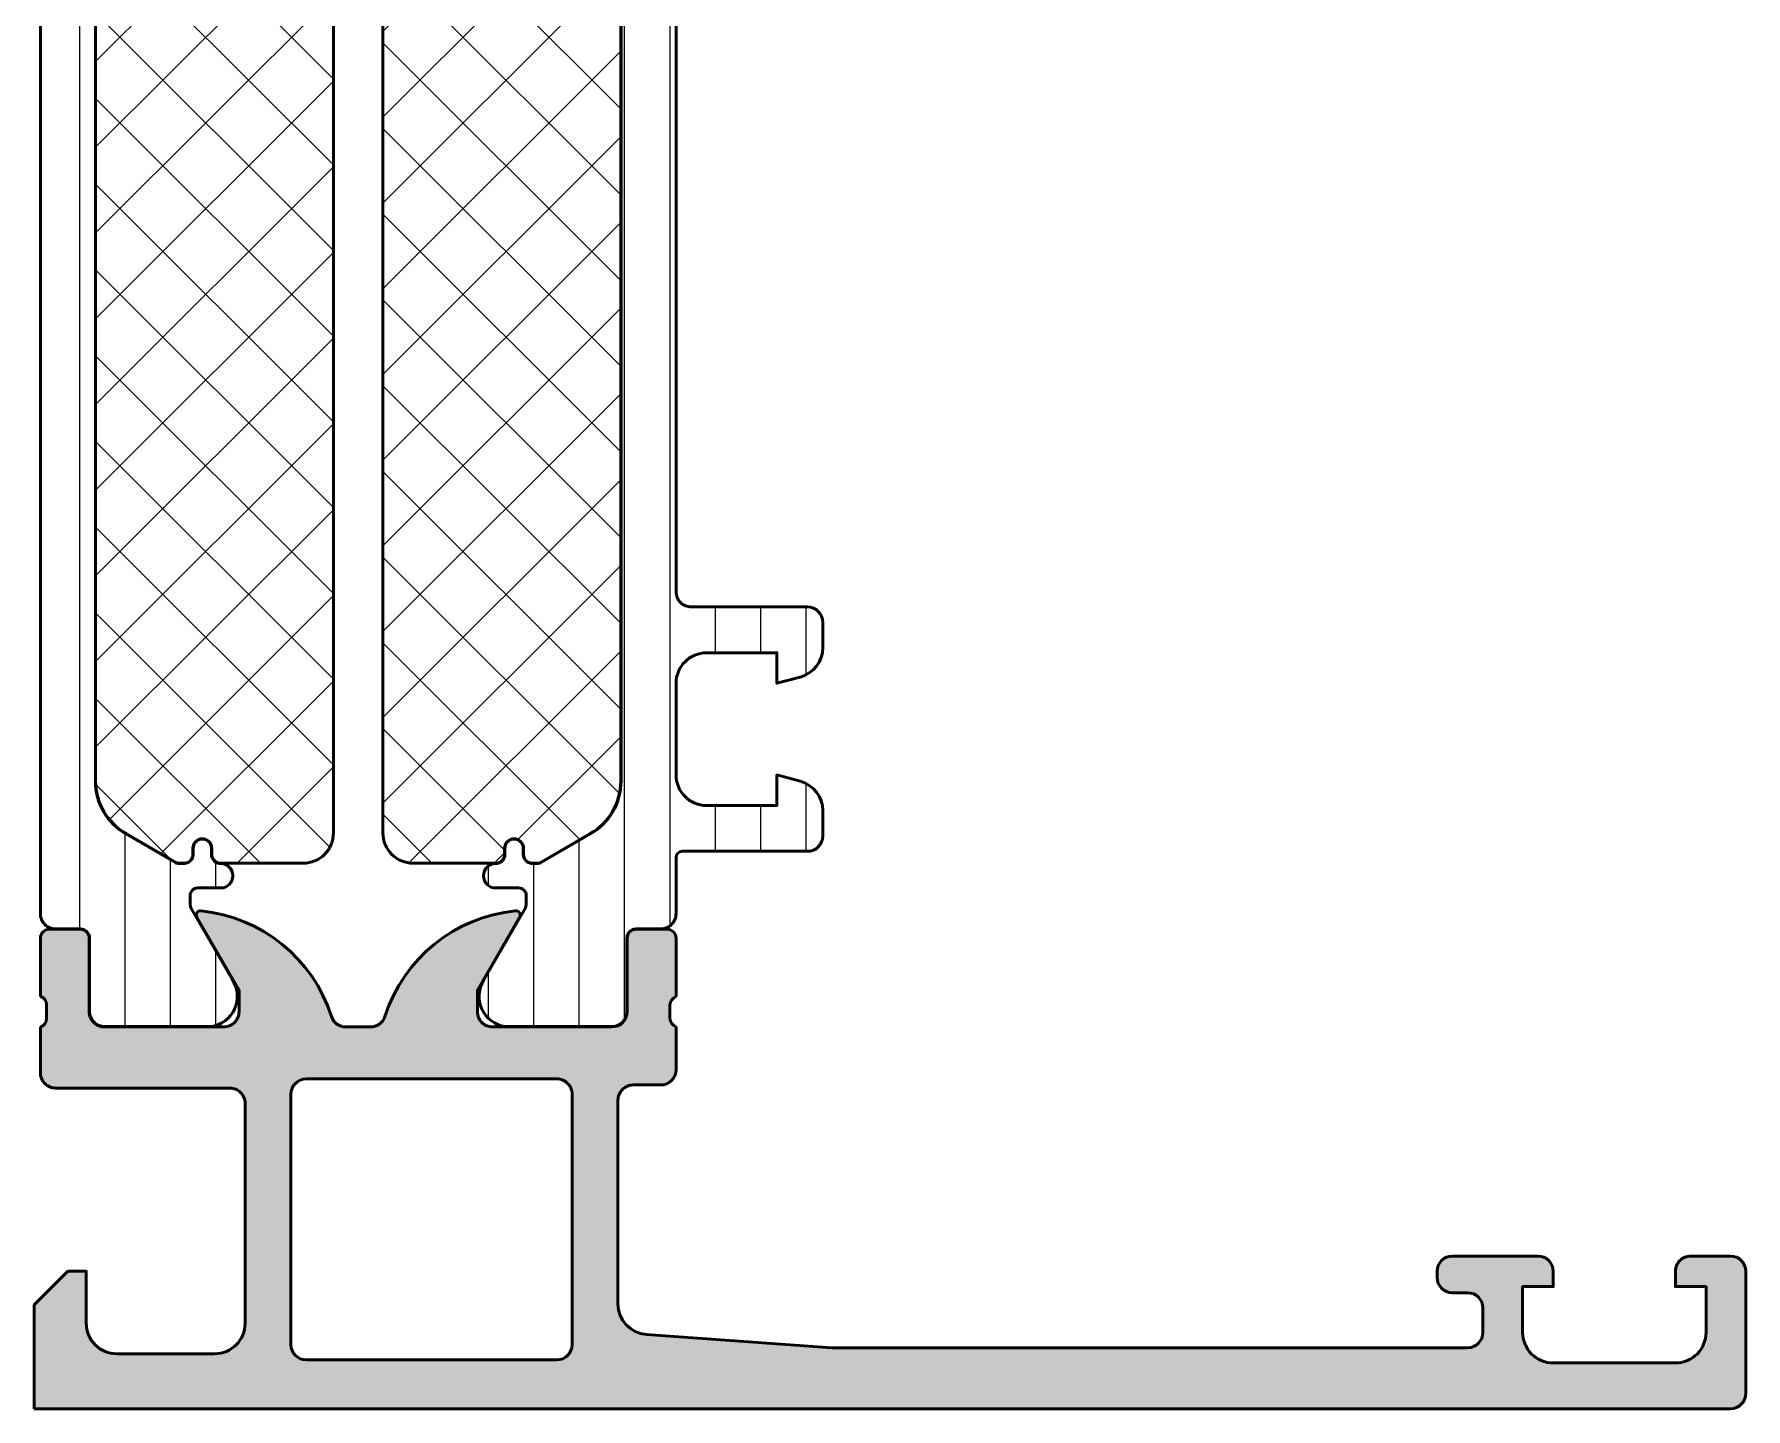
# Model space of a CAD drawing. Extents: x 0 to 56, y 0 to 90.
# Drawn here: x 0 to 56, y 0 to 45 of the extents above; entities that cross this region are included whole.
import ezdxf

# ---------------------------------------------------------------- set-up
doc = ezdxf.new("R2010")
doc.units = 0
for name, color, linetype, lineweight in [('0S-Alu contour', 7, 'Continuous', 50), ('0S-Alu hatch', 252, 'Continuous', 25), ('0S-Plastic contour', 254, 'Continuous', 50), ('0S-Plastic hatch', 253, 'Continuous', 25), ('0S-PT contour', 91, 'Continuous', 50), ('0S-PT hatch', 103, 'Continuous', 25)]:
    doc.layers.add(name, color=color, linetype=linetype, lineweight=lineweight)
pattern_1 = [(90, (0, 0), (-1.4859, 0), [])]
pattern_2 = [(135, (0, 0), (-1.403165018917055, -1.403165018917055), []), (225, (0, 0), (1.403165018917055, -1.403165018917055), [])]

# ---------------------------------------------------------------- blocks, each defined once
blk = doc.blocks.new('445000__53B60B56_1736_425D_B696_69EAE2FC2307_')
at = {"layer": '0S-Alu hatch'}
h = blk.add_hatch(color=256, dxfattribs=at)
edge = h.paths.add_edge_path()
edge.add_line((8.206815778e-07, 2.339749585e-07), (55.49997513972438, 2.339750154e-07))
edge.add_arc((55.49997513972432, 0.5000002339749976), 0.4999999999999823, 270.0000000000057, 360)
edge.add_line((55.99997513972431, 0.5000002339750154), (55.99997513972431, 4.500000233975015))
edge.add_arc((55.49997513972432, 4.500000233974986), 0.5, 0, 90)
edge.add_line((55.49997513972432, 5.000000233974986), (54.19997513972441, 5.000000233974986))
edge.add_arc((54.19997513972433, 4.500000233974962), 0.5000000000000249, 89.99999999999103, 180)
edge.add_line((53.6999751397243, 4.500000233975015), (53.69997513972436, 4.000000233974986))
edge.add_line((53.69997513972436, 4.000000233974986), (54.69997513972437, 4.000000233974957))
edge.add_line((54.69997513972437, 4.000000233974957), (54.69997513972436, 2.500000233974997))
edge.add_ellipse((53.69997513972429, 2.500000233975024), major_axis=(-1.000000000000063, 0), ratio=1, start_angle=90, end_angle=180, ccw=False)
edge.add_line((53.69997513972429, 1.50000023397496), (49.6999751397243, 1.500000233974958))
edge.add_ellipse((49.69997513972441, 2.500000233975012), major_axis=(-1.000000000000054, 0), ratio=1, start_angle=0, end_angle=89.99999999999312, ccw=False)
edge.add_line((48.69997513972435, 2.500000233975102), (48.69997513972435, 4.000000233974986))
edge.add_line((48.69997513972435, 4.000000233974986), (49.69997513972436, 4.000000233974986))
edge.add_line((49.69997513972436, 4.000000233974986), (49.69997513972436, 4.500000233974958))
edge.add_arc((49.19997513972434, 4.500000233974972), 0.5000000000000142, 0, 89.99999999999837)
edge.add_line((49.19997513972436, 5.000000233974986), (46.39997513972429, 5.000000233974959))
edge.add_arc((46.39997513972435, 4.500000233975004), 0.4999999999999547, 90.00000000000733, 180)
edge.add_line((45.8999751397244, 4.500000233975001), (45.89997513972433, 4.300000233975023))
edge.add_arc((46.39997513972428, 4.300000233974946), 0.4999999999999503, 180, 269.9999999999943)
edge.add_line((46.39997513972423, 3.800000233974996), (46.89997513972434, 3.800000233975027))
edge.add_ellipse((46.8999751397243, 3.300000233974976), major_axis=(-0.5000000000000511, 0), ratio=1, start_angle=180, end_angle=269.9999999999959, ccw=False)
edge.add_line((47.39997513972435, 3.300000233974938), (47.39997513972428, 2.500000233975043))
edge.add_ellipse((46.89997513972421, 2.500000233975026), major_axis=(-0.500000000000071, 0), ratio=1, start_angle=90.00000000000978, end_angle=180, ccw=False)
edge.add_line((46.8999751397243, 2.000000233974954), (26.09997513972439, 2.000000233975015))
edge.add_line((26.09997513972439, 2.000000233975015), (20.02876225458249, 2.433658297199428))
edge.add_ellipse((20.10000930457042, 3.431116997030192), major_axis=(-1.000000000000029, 0), ratio=1, start_angle=0, end_angle=85.91438322002398, ccw=False)
edge.add_line((19.10000930457039, 3.431116997030134), (19.10000930457033, 10.09999878439185))
edge.add_ellipse((19.60000930457036, 10.09999878439177), major_axis=(-0.5000000000000285, 0), ratio=1, start_angle=269.9999999999902, end_angle=360, ccw=False)
edge.add_line((19.60000930457045, 10.5999987843918), (20.50000320105477, 10.59999878439177))
edge.add_arc((20.50000320105475, 11.09999878439178), 0.5000000000000142, 270.0000000000017, 360)
edge.add_line((21.00000320105477, 11.09999878439177), (21.00000320105476, 12.50000622476926))
edge.add_ellipse((21.1183555212037, 12.79647226442166), major_axis=(-0.3192168296813553, 0), ratio=1, start_angle=4.181968097528625, end_angle=68.23760279521292, ccw=False)
edge.add_line((20.79998861365055, 12.77319359335001), (20.79998861365061, 13.22677635702192))
edge.add_ellipse((21.11836618627567, 13.20353052619847), major_axis=(-0.3192250732653931, 0), ratio=1, start_angle=291.7643276803511, end_angle=355.82405009891335, ccw=False)
edge.add_line((21.00000082068181, 13.50000023397504), (21.00000082068181, 15.39998192342818))
edge.add_arc((20.70000082068181, 15.39998192342817), 0.2999999999999971, 0, 90.00000000000273)
edge.add_line((20.7000008206818, 15.69998192342817), (19.70002523474426, 15.69998192342814))
edge.add_arc((19.70002523474423, 15.39998192342816), 0.2999999999999829, 89.99999999999459, 180)
edge.add_line((19.40002523474425, 15.39998192342818), (19.40002523474425, 13.00000023397501))
edge.add_ellipse((18.89999856180677, 13.00002690691255), major_axis=(-0.5000266736488842, 0), ratio=1, start_angle=90.00305631975482, end_angle=179.9969436696916, ccw=False)
edge.add_line((18.90002523465096, 12.50000023397507), (15.00000607491671, 12.49987060558747))
edge.add_ellipse((15.00000607491669, 12.99987018927266), major_axis=(-0.4999995836851899, 0), ratio=1, start_angle=0, end_angle=90.00000000000222, ccw=False)
edge.add_line((14.5000064912315, 12.99987018927264), (14.50000649123157, 13.69987018927275))
edge.add_line((14.50000649123157, 13.69987018927275), (15.88150194885392, 16.09269051230022))
edge.add_arc((15.76188670658329, 16.16175040462439), 0.1381197846482819, 329.9999999999864, 455.622577550796)
edge.add_arc((16.23822973240509, 11.32326132742548), 4.99999999999936, 95.6225775507909, 162.2515836439271)
edge.add_ellipse((11.00000649123129, 12.99987018927333), major_axis=(-0.5000000000006501, 0), ratio=1, start_angle=90.00000000002382, end_angle=162.2515836439533, ccw=False)
edge.add_line((11.00000649123149, 12.49987018927267), (10.2000102105607, 12.49987103185454))
edge.add_ellipse((10.20001021056096, 12.99987103185511), major_axis=(-0.5000000000005774, 0), ratio=1, start_angle=17.74841635604008, end_angle=89.99999999996987, ccw=False)
edge.add_arc((4.961786969387164, 11.32326217000727), 4.99999999999943, 17.74841635607354, 84.37742244920979)
edge.add_arc((5.438129995208909, 16.16175124720626), 0.1381197846482783, 84.37742244920128, 210.0000000000129)
edge.add_line((5.31851475293828, 16.09269135488209), (6.700010210560632, 13.6998710318546))
edge.add_line((6.700010210560632, 13.6998710318546), (6.700010210560704, 12.99987103185452))
edge.add_ellipse((6.200009789528785, 12.99987103185454), major_axis=(-0.5000004210319196, 0), ratio=1, start_angle=89.9999999999979, end_angle=180, ccw=False)
edge.add_line((6.200009789528766, 12.49987061082262), (2.300836131488382, 12.49986384982816))
edge.add_ellipse((2.299863652371738, 12.99988957781103), major_axis=(-0.5000266736489545, 0), ratio=1, start_angle=0.0030563305469968327, end_angle=90.11143202375098, ccw=False)
edge.add_line((1.799836979434191, 12.99986290487348), (1.799836979434247, 15.3998445943266))
edge.add_arc((1.499836979434181, 15.39984459432659), 0.300000000000066, 0, 90.00000000000026)
edge.add_line((1.499836979434179, 15.69984459432666), (0.4998604398225013, 15.69984459432666))
edge.add_arc((0.4998604398224732, 15.39984459432662), 0.3000000000000433, 89.99999999999466, 180)
edge.add_line((0.1998604398224298, 15.39984459432664), (0.1998604398224302, 13.49986290487356))
edge.add_ellipse((0.1209215433739655, 13.23225515161261), major_axis=(-0.2790076324724399, 0), ratio=1, start_angle=178.8466196592135, end_angle=253.5650025615309, ccw=False)
edge.add_line((0.3998726468536793, 13.22663902792041), (0.3998726468536234, 12.77295626424851))
edge.add_ellipse((0.1210183475412569, 12.76737113826776), major_axis=(-0.2789102254798336, 0), ratio=1, start_angle=106.4528476724993, end_angle=181.1474141424524, ccw=False)
edge.add_line((0.2000130239002831, 12.49988140952263), (0.2000130239001692, 11.00000031027059))
edge.add_arc((0.6999992239154409, 10.99998651028595), 0.4999862002057166, 179.9984185945515, 270.0015814054108)
edge.add_line((0.7000130239001685, 10.50000031027068), (6.400013309989274, 10.50000031028389))
edge.add_ellipse((6.400016949345852, 10.00000394962734), major_axis=(-0.499996360669798, 0), ratio=1, start_angle=179.9995829571355, end_angle=270.0004170425796, ccw=False)
edge.add_line((6.900013310002405, 10.00000031027065), (6.900013310002464, 2.80000336202849))
edge.add_ellipse((5.899993399650352, 2.800023153168947), major_axis=(-1.000019910547953, 0), ratio=1, start_angle=90.00114075643489, end_angle=179.9988660732029, ccw=False)
edge.add_line((5.90001331000252, 1.800003242819201), (2.700000820681452, 1.800000233975026))
edge.add_ellipse((2.700000820681395, 2.800000233974913), major_axis=(-0.9999999999998863, 0), ratio=1, start_angle=0, end_angle=90.00000000000318, ccw=False)
edge.add_line((1.700000820681509, 2.800000233974941), (1.70000082068168, 4.500000233975014))
edge.add_line((1.70000082068168, 4.500000233975014), (1.100000820681487, 4.500000233975016))
edge.add_line((1.100000820681487, 4.500000233975016), (8.206816347e-07, 3.400000233974964))
edge.add_line((8.206816347e-07, 3.400000233974964), (8.206815778e-07, 2.339749585e-07))
edge = h.paths.add_edge_path()
edge.add_ellipse((8.900013310002464, 2.100006294577013), major_axis=(-0.5, 0), ratio=1, start_angle=0, end_angle=90, ccw=False)
edge.add_line((8.400013310002464, 2.100006294577013), (8.400013310002464, 10.29999573263396))
edge.add_ellipse((8.900013310002464, 10.29999573263396), major_axis=(-0.5, 0), ratio=1, start_angle=270, end_angle=360, ccw=False)
edge.add_line((8.900013310002464, 10.79999573263396), (17.10000930457033, 10.79999573263396))
edge.add_ellipse((17.10000930457033, 10.29999573263395), major_axis=(-0.5, 0), ratio=1, start_angle=180, end_angle=270.0000000000004, ccw=False)
edge.add_line((17.60000930457033, 10.29999573263396), (17.60000930457033, 2.100006294577015))
edge.add_ellipse((17.10000930457033, 2.100006294577014), major_axis=(-0.5, 0), ratio=1, start_angle=90, end_angle=180, ccw=False)
edge.add_line((17.10000930457033, 1.600006294577014), (8.900013310002464, 1.600006294577013))
at = {"layer": '0S-Alu contour', "color": 7}
for points in [[(1.499836979434179, 15.69984459432666), (0.4998604398225013, 15.69984459432666)], [(5.31851475293828, 16.09269135488209), (6.700010210560632, 13.6998710318546), (6.700010210560704, 12.99987103185452)], [(14.5000064912315, 12.99987018927264), (14.50000649123157, 13.69987018927275), (15.88150194885392, 16.09269051230022)], [(20.7000008206818, 15.69998192342817), (19.70002523474426, 15.69998192342814)], [(0.1998604398224298, 15.39984459432664), (0.1998604398224302, 13.49986290487356)], [(1.799836979434191, 12.99986290487348), (1.799836979434247, 15.3998445943266)], [(19.40002523474425, 15.39998192342818), (19.40002523474425, 13.00000023397501)], [(21.00000082068181, 13.50000023397504), (21.00000082068181, 15.39998192342818)], [(0.3998726468536793, 13.22663902792041), (0.3998726468536234, 12.77295626424851)], [(20.79998861365055, 12.77319359335001), (20.79998861365061, 13.22677635702192)], [(0.2000130239002831, 12.49988140952263), (0.2000130239001692, 11.00000031027059)], [(6.200009789528766, 12.49987061082262), (2.300836131488382, 12.49986384982816)], [(11.00000649123149, 12.49987018927267), (10.2000102105607, 12.49987103185454)], [(18.90002523465096, 12.50000023397507), (15.00000607491671, 12.49987060558747)], [(21.00000320105477, 11.09999878439177), (21.00000320105476, 12.50000622476926)], [(8.900013310002464, 10.79999573263396), (17.10000930457033, 10.79999573263396)], [(0.7000130239001685, 10.50000031027068), (6.400013309989274, 10.50000031028389)], [(8.400013310002464, 2.100006294577013), (8.400013310002464, 10.29999573263396)], [(17.60000930457033, 10.29999573263396), (17.60000930457033, 2.100006294577015)], [(19.10000930457039, 3.431116997030134), (19.10000930457033, 10.09999878439185)], [(19.60000930457045, 10.5999987843918), (20.50000320105477, 10.59999878439177)], [(6.900013310002405, 10.00000031027065), (6.900013310002464, 2.80000336202849)], [(1.700000820681509, 2.800000233974941), (1.70000082068168, 4.500000233975014), (1.100000820681487, 4.500000233975016), (8.206816347e-07, 3.400000233974964), (8.206815778e-07, 2.339749585e-07)], [(45.8999751397244, 4.500000233975001), (45.89997513972433, 4.300000233975023)], [(49.19997513972436, 5.000000233974986), (46.39997513972429, 5.000000233974959)], [(48.69997513972435, 2.500000233975102), (48.69997513972435, 4.000000233974986), (49.69997513972436, 4.000000233974986), (49.69997513972436, 4.500000233974958)], [(53.6999751397243, 4.500000233975015), (53.69997513972436, 4.000000233974986), (54.69997513972437, 4.000000233974957), (54.69997513972436, 2.500000233974997)], [(55.49997513972432, 5.000000233974986), (54.19997513972441, 5.000000233974986)], [(55.99997513972431, 0.5000002339750154), (55.99997513972431, 4.500000233975015)], [(46.39997513972423, 3.800000233974996), (46.89997513972434, 3.800000233975027)], [(47.39997513972435, 3.300000233974938), (47.39997513972428, 2.500000233975043)], [(46.8999751397243, 2.000000233974954), (26.09997513972439, 2.000000233975015), (20.02876225458249, 2.433658297199428)], [(5.90001331000252, 1.800003242819201), (2.700000820681452, 1.800000233975026)], [(17.10000930457033, 1.600006294577014), (8.900013310002464, 1.600006294577013)], [(53.69997513972429, 1.50000023397496), (49.6999751397243, 1.500000233974958)], [(8.206815778e-07, 2.339749585e-07), (55.49997513972438, 2.339750154e-07)]]:
    blk.add_lwpolyline(points, dxfattribs=at)
for centre, radius, start, end in [((5.438129995208909, 16.16175124720626), 0.1381197846482783, 84.37742244920128, 210.0000000000129), ((4.961786969387164, 11.32326217000727), 4.99999999999943, 17.74841635607354, 84.37742244920979), ((16.23822973240509, 11.32326132742548), 4.99999999999936, 95.6225775507909, 162.2515836439271), ((15.76188670658329, 16.16175040462439), 0.1381197846482819, 329.9999999999864, 95.62257755079597), ((0.4998604398224732, 15.39984459432662), 0.3000000000000433, 89.99999999999466, 180), ((1.499836979434181, 15.39984459432659), 0.300000000000066, 0, 90.00000000000026), ((19.70002523474423, 15.39998192342816), 0.2999999999999829, 89.99999999999459, 180), ((20.70000082068181, 15.39998192342817), 0.2999999999999971, 0, 90.00000000000273), ((0.6999992239154409, 10.99998651028595), 0.4999862002057166, 179.9984185945515, 270.0015814054108), ((20.50000320105475, 11.09999878439178), 0.5000000000000142, 270.0000000000017, 0), ((46.39997513972435, 4.500000233975004), 0.4999999999999547, 90.00000000000733, 180), ((49.19997513972434, 4.500000233974972), 0.5000000000000142, 0, 89.99999999999837), ((54.19997513972433, 4.500000233974962), 0.5000000000000249, 89.99999999999103, 180), ((55.49997513972432, 4.500000233974986), 0.5, 0, 90), ((46.39997513972428, 4.300000233974946), 0.4999999999999503, 180, 269.9999999999943), ((55.49997513972432, 0.5000002339749976), 0.4999999999999823, 270.0000000000057, 0)]:
    blk.add_arc(centre, radius, start, end, dxfattribs=at)
at = {"layer": '0S-Alu contour', "color": 7, "extrusion": (0, 0, -1)}
for centre, radius, start, end in [((-0.1209215433739655, 13.23225515161261), 0.2790076324724399, 106.4349974384691, 181.1533803407866), ((-21.11836618627567, 13.20353052619847), 0.3192250732653931, 4.175949901086635, 68.23567231964893), ((-2.299863652371738, 12.99988957781103), 0.5000266736489545, 269.888567976249, 359.996943669453), ((-6.200009789528785, 12.99987103185454), 0.5000004210319196, 180, 270.0000000000021), ((-15.00000607491669, 12.99987018927266), 0.4999995836851899, 269.9999999999978, 0), ((-18.89999856180677, 13.00002690691255), 0.5000266736488842, 180.0030563303085, 269.9969436802452), ((-0.1210183475412569, 12.76737113826776), 0.2789102254798337, 178.8525858575476, 253.5471523275007), ((-10.20001021056096, 12.99987103185511), 0.5000000000005774, 270.0000000000301, 342.2515836439599), ((-11.00000649123129, 12.99987018927333), 0.5000000000006501, 197.7484163560467, 269.9999999999762), ((-21.1183555212037, 12.79647226442166), 0.3192168296813553, 291.7623972047871, 355.8180319024714), ((-8.900013310002464, 10.29999573263396), 0.5, 0, 90), ((-17.10000930457033, 10.29999573263395), 0.5, 89.99999999999959, 180), ((-6.400016949345852, 10.00000394962734), 0.499996360669798, 89.99958295742039, 180.0004170428646), ((-19.60000930457036, 10.09999878439177), 0.5000000000000285, 0, 90.00000000000978), ((-20.10000930457042, 3.431116997030192), 1.000000000000029, 274.085616779976, 0), ((-46.8999751397243, 3.300000233974976), 0.5000000000000511, 90.00000000000406, 180), ((-2.700000820681395, 2.800000233974913), 0.9999999999998863, 269.9999999999968, 0), ((-5.899993399650352, 2.800023153168947), 1.000019910547953, 180.0011339267972, 269.9988592435651), ((-46.89997513972421, 2.500000233975026), 0.500000000000071, 180, 269.9999999999902), ((-49.69997513972441, 2.500000233975012), 1.000000000000054, 270.0000000000069, 0), ((-53.69997513972429, 2.500000233975024), 1.000000000000063, 180, 270), ((-8.900013310002464, 2.100006294577013), 0.5, 270, 0), ((-17.10000930457033, 2.100006294577014), 0.5, 180, 270)]:
    blk.add_arc(centre, radius, start, end, dxfattribs=at)
blk = doc.blocks.new('245317__0F911A60_278C_448A_A2F4_12A39C7842C5___512808CD_5B78_4B59_9B7C_756F56FDE0D7_')
at = {"layer": '0S-Plastic hatch'}
h = blk.add_hatch(dxfattribs=at)
h.set_pattern_fill('ANSI31', color=256, scale=0.4680000000000001, angle=45, style=0)
h.set_pattern_definition(pattern_1)
edge = h.paths.add_edge_path()
edge.add_line((21.99999844030853, 19.75000622476927), (24.29999844030853, 19.75000622476929))
edge.add_line((24.29999844030853, 19.75000622476929), (24.29999844030852, 20.75000622476929))
edge.add_line((24.29999844030852, 20.75000622476929), (25.05881748541106, 20.54668127443267))
edge.add_ellipse((24.79999844030853, 19.58075544814362), major_axis=(-0.9999999999999856, 0), ratio=1, start_angle=180, end_angle=254.9999999999994, ccw=False)
edge.add_line((25.79999844030852, 19.58075544814361), (25.79999844030853, 18.75000622476924))
edge.add_ellipse((25.29999844030854, 18.75000622476924), major_axis=(-0.4999999999999894, 0), ratio=1, start_angle=90.0000000000008, end_angle=180, ccw=False)
edge.add_line((25.29999844030855, 18.25000622476925), (21.19999844030852, 18.25000622476927))
edge.add_arc((21.19999844030856, 18.05000622476925), 0.2000000000000206, 90.0000000000122, 180)
edge.add_line((20.99999844030854, 18.05000622476919), (20.99999844030855, 16.21000054585976))
edge.add_ellipse((20.50000111921086, 16.21000054585976), major_axis=(-0.4999973210976911, 0), ratio=1, start_angle=89.99969301797552, end_angle=180, ccw=False)
edge.add_line((20.49999844030168, 15.71000322476924), (19.68966710696832, 15.71000322476924))
edge.add_arc((19.68966710696832, 15.41000322476923), 0.3000000000000131, 90, 180)
edge.add_line((19.38966710696831, 15.41000322476923), (19.38999905736536, 13.01000484183295))
edge.add_ellipse((18.89000307992673, 13.01000220220786), major_axis=(-0.4999959774455904, 0), ratio=1, start_angle=89.99969751881622, end_angle=180.0003024817733, ccw=False)
edge.add_line((18.89000044030168, 12.51000622476923), (15.41345894220219, 12.51000622476921))
edge.add_ellipse((15.55576959119353, 13.49982429949206), major_axis=(-0.9999960709244712, 0), ratio=1, start_angle=-32.727016099840284, end_angle=81.81839194810061, ccw=False)
edge.add_line((14.71451694220219, 14.0404592247692), (16.03303379151331, 16.32419771144149))
edge.add_arc((15.60002107478293, 16.57419768574104), 0.5000000000000043, 330.0000034006552, 360.0057438232341)
edge.add_line((16.10002107227049, 16.57424781005486), (16.09999844029914, 16.80000622475165))
edge.add_arc((15.84999844028166, 16.80000622475174), 0.2500000000174776, 0, 89.99999999999471)
edge.add_line((15.84999844028168, 17.05000622476922), (15.09959180091755, 17.05000622476924))
edge.add_ellipse((15.09959180091755, 17.44926529788599), major_axis=(-0.3992590731167524, 0), ratio=1, start_angle=-89.99999999999972, end_angle=90.00000000000023, ccw=False)
edge.add_arc((15.0995918009176, 18.15000622476927), 0.3014818537665285, 269.9999999999902, 360)
edge.add_line((15.40107365468413, 18.15000622476918), (15.40107365468412, 18.35057702005547))
edge.add_ellipse((15.70050285939789, 18.35057702005545), major_axis=(-0.2994292047137623, 0), ratio=1, start_angle=180, end_angle=360, ccw=False)
edge.add_line((15.99993206411165, 18.35057702005542), (15.99993206411165, 18.15000622476918))
edge.add_arc((16.2999320641116, 18.15000622476919), 0.2999999999999439, 180, 266.6063607285468)
edge.add_line((16.28217339822317, 17.85053230305675), (16.46501124976907, 17.85053230305669))
edge.add_arc((16.46501124976882, 18.0505323030567), 0.2000000000000028, 270.0000000000702, 300.0000000000665)
edge.add_line((16.56501124976903, 17.87732722229992), (18.19999844030852, 18.82128751687945))
edge.add_arc((17.19999844030855, 20.5533383244483), 1.999999999999964, 299.9999999999994, 360)
edge.add_line((19.19999844030852, 20.5533383244483), (19.19999844030822, 61.94667412513742))
edge.add_arc((17.19999844030833, 61.94667412513737), 1.999999999999886, 0, 60.00000000000105)
edge.add_line((18.19999844030824, 63.67872493270617), (16.56501124976869, 64.6226852272859))
edge.add_arc((16.46501124976879, 64.44948014652887), 0.2000000000000732, 60.00000000004455, 90.00000000004172)
edge.add_line((16.46501124976864, 64.64948014652894), (16.28217339822287, 64.64948014652893))
edge.add_arc((16.2999320641113, 64.35000622481647), 0.2999999999999645, 93.39363927145496, 180)
edge.add_line((15.99993206411133, 64.35000622481648), (15.99993206411132, 64.1494354295302))
edge.add_ellipse((15.70050285939756, 64.14943542953019), major_axis=(-0.2994292047137605, 0), ratio=1, start_angle=0, end_angle=180, ccw=False)
edge.add_line((15.4010736546838, 64.14943542953017), (15.4010736546838, 64.35000622481638))
edge.add_arc((15.09959180091723, 64.35000622481633), 0.3014818537665675, 0, 90.00000000000337)
edge.add_ellipse((15.09959180091721, 65.05074715169965), major_axis=(-0.3992590731167667, 0), ratio=1, start_angle=-89.99999999999937, end_angle=90.00000000000051, ccw=False)
edge.add_line((15.09959180091721, 65.45000622481642), (15.8499984402813, 65.45000622481643))
edge.add_arc((15.8499984402813, 65.70000622483393), 0.2500000000174936, 269.9999999999996, 360)
edge.add_line((16.0999984402988, 65.70000622483397), (16.10002107227014, 65.92576463953077))
edge.add_arc((15.60002107478261, 65.92581476384458), 0.4999999999999819, 359.9942561767659, 389.999996599344)
edge.add_line((16.03303379151297, 66.17581473814413), (14.7145169422018, 68.4595532248164))
edge.add_ellipse((15.55576959119315, 69.00018815009356), major_axis=(-0.9999960709244792, 0), ratio=1, start_angle=-81.8183919480997, end_angle=32.72701609984108, ccw=False)
edge.add_line((15.41345894220178, 69.99000622481641), (18.89000044030128, 69.99000622481643))
edge.add_ellipse((18.89000307992634, 69.4900102473778), major_axis=(-0.4999959774455975, 0), ratio=1, start_angle=179.9996975182268, end_angle=270.00030248118384, ccw=False)
edge.add_line((19.38999905736497, 69.4900076077527), (19.38966710696795, 67.09000922481643))
edge.add_arc((19.68966710696795, 67.09000922481644), 0.2999999999999971, 180, 270.0000000000021)
edge.add_line((19.68966710696796, 66.79000922481644), (20.49999844030132, 66.79000922481646))
edge.add_ellipse((20.5000011192105, 66.29001190372594), major_axis=(-0.4999973210976948, 0), ratio=1, start_angle=180, end_angle=270.00030698202454, ccw=False)
edge.add_line((20.99999844030819, 66.29001190372593), (20.99999844030821, 64.45000622481642))
edge.add_arc((21.19999844030822, 64.45000622481642), 0.2000000000000099, 180, 270.0000000000021)
edge.add_line((21.19999844030823, 64.25000622481642), (25.29999844030824, 64.2500062248165))
edge.add_ellipse((25.29999844030823, 63.75000622481652), major_axis=(-0.4999999999999858, 0), ratio=1, start_angle=180, end_angle=269.99999999999875, ccw=False)
edge.add_line((25.79999844030822, 63.7500062248165), (25.79999844030822, 62.91925700144211))
edge.add_ellipse((24.7999984403083, 62.91925700144212), major_axis=(-0.9999999999999253, 0), ratio=1, start_angle=104.999999999999, end_angle=180, ccw=False)
edge.add_line((25.05881748541078, 61.95333117515312), (24.29999844030823, 61.75000622481649))
edge.add_line((24.29999844030823, 61.75000622481649), (24.29999844030823, 62.75000622481641))
edge.add_line((24.29999844030823, 62.75000622481641), (21.99999844030827, 62.75000622481646))
edge.add_arc((21.99999844030823, 61.75000622481646), 1, 89.99999999999797, 180)
edge.add_line((20.99999844030824, 61.7500062248165), (20.99999844030825, 58.75000622481644))
edge.add_arc((21.99999844030825, 58.75000622481645), 0.9999999999999964, 180, 270.0000000000022)
edge.add_line((21.99999844030829, 57.75000622481646), (24.29999844030826, 57.75000622481647))
edge.add_line((24.29999844030826, 57.75000622481647), (24.29999844030825, 58.75000622481647))
edge.add_line((24.29999844030825, 58.75000622481647), (25.05881748541078, 58.54668127447993))
edge.add_ellipse((24.79999844030829, 57.58075544819089), major_axis=(-0.9999999999999754, 0), ratio=1, start_angle=180, end_angle=255.0000000000016, ccw=False)
edge.add_line((25.79999844030826, 57.5807554481909), (25.79999844030826, 56.75000622481647))
edge.add_ellipse((25.2999984403083, 56.75000622481643), major_axis=(-0.4999999999999681, 0), ratio=1, start_angle=90.00000000000489, end_angle=180, ccw=False)
edge.add_line((25.29999844030834, 56.25000622481647), (21.49999844030826, 56.25000622481644))
edge.add_arc((21.49999844030828, 55.75000622481645), 0.5, 90.00000000000122, 180)
edge.add_line((20.99999844030827, 55.7500062248164), (20.99999844030848, 26.75000622476924))
edge.add_arc((21.49999844030846, 26.75000622476926), 0.4999999999999823, 180, 270.0000000000025)
edge.add_line((21.49999844030848, 26.25000622476927), (25.29999844030853, 26.2500062247693))
edge.add_ellipse((25.29999844030852, 25.75000622476933), major_axis=(-0.4999999999999681, 0), ratio=1, start_angle=180, end_angle=269.99999999999875, ccw=False)
edge.add_line((25.79999844030849, 25.75000622476933), (25.7999984403085, 24.91925700139499))
edge.add_ellipse((24.7999984403084, 24.91925700139499), major_axis=(-1.000000000000095, 0), ratio=1, start_angle=105.0000000000006, end_angle=180, ccw=False)
edge.add_line((25.05881748541096, 23.95333117510583), (24.2999984403085, 23.75000622476935))
edge.add_line((24.2999984403085, 23.75000622476935), (24.29999844030849, 24.75000622476926))
edge.add_line((24.29999844030849, 24.75000622476926), (21.99999844030847, 24.75000622476922))
edge.add_arc((21.99999844030843, 23.75000622476928), 0.999999999999936, 89.99999999999756, 180)
edge.add_line((20.9999984403085, 23.75000622476933), (20.99999844030852, 20.75000622476927))
edge.add_arc((21.99999844030852, 20.75000622476927), 0.9999999999999928, 180, 270.0000000000006)
at = {"layer": '0S-Plastic contour', "color": 7}
for points in [[(15.41345894220178, 69.99000622481641), (18.89000044030128, 69.99000622481643)], [(19.38999905736497, 69.4900076077527), (19.38966710696795, 67.09000922481643)], [(16.03303379151297, 66.17581473814413), (14.7145169422018, 68.4595532248164)], [(19.68966710696796, 66.79000922481644), (20.49999844030132, 66.79000922481646)], [(20.99999844030819, 66.29001190372593), (20.99999844030821, 64.45000622481642)], [(16.0999984402988, 65.70000622483397), (16.10002107227014, 65.92576463953077)], [(15.09959180091721, 65.45000622481642), (15.8499984402813, 65.45000622481643)], [(16.46501124976864, 64.64948014652894), (16.28217339822287, 64.64948014652893)], [(18.19999844030824, 63.67872493270617), (16.56501124976869, 64.6226852272859)], [(15.4010736546838, 64.14943542953017), (15.4010736546838, 64.35000622481638)], [(15.99993206411133, 64.35000622481648), (15.99993206411132, 64.1494354295302)], [(21.19999844030823, 64.25000622481642), (25.29999844030824, 64.2500062248165)], [(25.79999844030822, 63.7500062248165), (25.79999844030822, 62.91925700144211)], [(25.05881748541078, 61.95333117515312), (24.29999844030823, 61.75000622481649), (24.29999844030823, 62.75000622481641), (21.99999844030827, 62.75000622481646)], [(19.19999844030852, 20.5533383244483), (19.19999844030822, 61.94667412513742)], [(20.99999844030824, 61.7500062248165), (20.99999844030825, 58.75000622481644)], [(21.99999844030829, 57.75000622481646), (24.29999844030826, 57.75000622481647), (24.29999844030825, 58.75000622481647), (25.05881748541078, 58.54668127447993)], [(25.79999844030826, 57.5807554481909), (25.79999844030826, 56.75000622481647)], [(25.29999844030834, 56.25000622481647), (21.49999844030826, 56.25000622481644)], [(20.99999844030827, 55.7500062248164), (20.99999844030848, 26.75000622476924)], [(21.49999844030848, 26.25000622476927), (25.29999844030853, 26.2500062247693)], [(25.79999844030849, 25.75000622476933), (25.7999984403085, 24.91925700139499)], [(25.05881748541096, 23.95333117510583), (24.2999984403085, 23.75000622476935), (24.29999844030849, 24.75000622476926), (21.99999844030847, 24.75000622476922)], [(20.9999984403085, 23.75000622476933), (20.99999844030852, 20.75000622476927)], [(21.99999844030853, 19.75000622476927), (24.29999844030853, 19.75000622476929), (24.29999844030852, 20.75000622476929), (25.05881748541106, 20.54668127443267)], [(25.79999844030852, 19.58075544814361), (25.79999844030853, 18.75000622476924)], [(16.56501124976903, 17.87732722229992), (18.19999844030852, 18.82128751687945)], [(15.40107365468413, 18.15000622476918), (15.40107365468412, 18.35057702005547)], [(15.99993206411165, 18.35057702005542), (15.99993206411165, 18.15000622476918)], [(20.99999844030854, 18.05000622476919), (20.99999844030855, 16.21000054585976)], [(25.29999844030855, 18.25000622476925), (21.19999844030852, 18.25000622476927)], [(16.28217339822317, 17.85053230305675), (16.46501124976907, 17.85053230305669)], [(15.84999844028168, 17.05000622476922), (15.09959180091755, 17.05000622476924)], [(14.71451694220219, 14.0404592247692), (16.03303379151331, 16.32419771144149)], [(16.10002107227049, 16.57424781005486), (16.09999844029914, 16.80000622475165)], [(20.49999844030168, 15.71000322476924), (19.68966710696832, 15.71000322476924)], [(19.38966710696831, 15.41000322476923), (19.38999905736536, 13.01000484183295)], [(18.89000044030168, 12.51000622476923), (15.41345894220219, 12.51000622476921)]]:
    blk.add_lwpolyline(points, dxfattribs=at)
at = {"layer": '0S-Plastic contour', "color": 7, "extrusion": (0, 0, -1)}
for centre, radius, start, end in [((-15.55576959119315, 69.00018815009356), 0.9999960709244792, 327.2729839001589, 81.81839194809965), ((-18.89000307992634, 69.4900102473778), 0.4999959774455975, 89.99969751881616, 180.0003024817733), ((-20.5000011192105, 66.29001190372594), 0.4999973210976948, 89.99969301797543, 180), ((-15.09959180091721, 65.05074715169965), 0.3992590731167667, 269.9999999999995, 89.99999999999947), ((-15.70050285939756, 64.14943542953019), 0.2994292047137605, 180, 0), ((-25.29999844030823, 63.75000622481652), 0.4999999999999858, 90.00000000000122, 180), ((-24.7999984403083, 62.91925700144212), 0.9999999999999253, 180, 255.000000000001), ((-24.79999844030829, 57.58075544819089), 0.9999999999999754, 104.9999999999984, 180), ((-25.2999984403083, 56.75000622481643), 0.4999999999999681, 180, 269.9999999999951), ((-25.29999844030852, 25.75000622476933), 0.4999999999999681, 90.00000000000122, 180), ((-24.7999984403084, 24.91925700139499), 1.000000000000095, 180, 254.9999999999994), ((-24.79999844030853, 19.58075544814362), 0.9999999999999856, 105.0000000000006, 180), ((-15.70050285939789, 18.35057702005545), 0.2994292047137623, 0, 180), ((-25.29999844030854, 18.75000622476924), 0.4999999999999894, 180, 269.9999999999992), ((-15.09959180091755, 17.44926529788599), 0.3992590731167524, 269.9999999999998, 89.99999999999974), ((-20.50000111921086, 16.21000054585976), 0.4999973210976912, 180, 270.0003069820245), ((-15.55576959119353, 13.49982429949206), 0.9999960709244712, 278.1816080518994, 32.72701609984033), ((-18.89000307992673, 13.01000220220786), 0.4999959774455904, 179.9996975182267, 270.0003024811838)]:
    blk.add_arc(centre, radius, start, end, dxfattribs=at)
at = {"layer": '0S-Plastic contour', "color": 7}
for centre, radius, start, end in [((19.68966710696795, 67.09000922481644), 0.2999999999999971, 180, 270.0000000000021), ((15.60002107478261, 65.92581476384458), 0.4999999999999819, 359.9942561767659, 29.99999659934398), ((15.8499984402813, 65.70000622483393), 0.2500000000174936, 269.9999999999996, 0), ((15.09959180091723, 64.35000622481633), 0.3014818537665675, 0, 90.00000000000337), ((16.2999320641113, 64.35000622481647), 0.2999999999999645, 93.39363927145496, 180), ((16.46501124976879, 64.44948014652887), 0.2000000000000732, 60.00000000004455, 90.00000000004172), ((21.19999844030822, 64.45000622481642), 0.2000000000000099, 180, 270.0000000000021), ((17.19999844030833, 61.94667412513737), 1.999999999999886, 0, 60.00000000000105), ((21.99999844030823, 61.75000622481646), 1, 89.99999999999797, 180), ((21.99999844030825, 58.75000622481645), 0.9999999999999964, 180, 270.0000000000022), ((21.49999844030828, 55.75000622481645), 0.5, 90.00000000000122, 180), ((21.49999844030846, 26.75000622476926), 0.4999999999999823, 180, 270.0000000000025), ((21.99999844030843, 23.75000622476928), 0.999999999999936, 89.99999999999756, 180), ((21.99999844030852, 20.75000622476927), 0.9999999999999928, 180, 270.0000000000006), ((17.19999844030855, 20.5533383244483), 1.999999999999964, 299.9999999999994, 0), ((15.0995918009176, 18.15000622476927), 0.3014818537665285, 269.9999999999902, 0), ((16.2999320641116, 18.15000622476919), 0.2999999999999439, 180, 266.6063607285468), ((21.19999844030856, 18.05000622476925), 0.2000000000000206, 90.0000000000122, 180), ((16.46501124976882, 18.0505323030567), 0.2000000000000028, 270.0000000000702, 300.0000000000665), ((15.84999844028166, 16.80000622475174), 0.2500000000174776, 0, 89.99999999999471), ((15.60002107478293, 16.57419768574104), 0.5000000000000043, 330.0000034006552, 0.0057438232341285), ((19.68966710696832, 15.41000322476923), 0.3000000000000131, 90, 180)]:
    blk.add_arc(centre, radius, start, end, dxfattribs=at)
blk = doc.blocks.new('465050__DDC7F670_D7EF_4363_B093_4999CC269080_')
at = {"layer": '0S-PT hatch'}
h = blk.add_hatch(dxfattribs=at)
h.set_pattern_fill('ANSI37', color=256, scale=0.625, angle=90, style=0)
h.set_pattern_definition(pattern_2)
edge = h.paths.add_edge_path()
edge.add_arc((12.39999844030819, 63.65020954451184), 0.9899999999999664, 89.99999999899836, 180)
edge.add_line((11.40999844030822, 63.65020954451185), (11.40999844030853, 18.84980290507371))
edge.add_arc((12.39999844030853, 18.84980290507371), 0.9900000000000002, 180, 270.0000000000004)
edge.add_line((12.39999844030854, 17.85980290507371), (15.10107365468413, 17.85980290507373))
edge.add_arc((15.10107365468412, 18.14980290507374), 0.2900000000000062, 270.000000000001, 360)
edge.add_line((15.39107365468413, 18.14980290507375), (15.39107365468412, 18.35037370035999))
edge.add_ellipse((15.70050285939789, 18.35037370035999), major_axis=(-0.3094292047137639, 0), ratio=1, start_angle=180, end_angle=360, ccw=False)
edge.add_line((16.00993206411165, 18.35037370035999), (16.00993206411165, 18.14980290507375))
edge.add_arc((16.29993206411164, 18.14980290507375), 0.2899999999999885, 180, 266.5483281938134)
edge.add_line((16.2824721486368, 17.86032898336127), (16.465011249769, 17.86032898336126))
edge.add_arc((16.46501124976898, 18.05032898336125), 0.1899999999999906, 270.0000000000043, 300.000000000005)
edge.add_line((16.56001124976899, 17.88578415664223), (18.19499844030852, 18.82974445122181))
edge.add_arc((17.19999844030853, 20.55313500475283), 1.989999999999986, 300.0000000000002, 360)
edge.add_line((19.18999844030851, 20.55313500475284), (19.18999844030822, 61.94647080544188))
edge.add_arc((17.19999844030824, 61.94647080544187), 1.989999999999984, 0, 60.00000000000041)
edge.add_line((18.19499844030822, 63.66986135897289), (16.56001124976866, 64.61382165355245))
edge.add_arc((16.46501124976866, 64.44927682683347), 0.1899999999999416, 59.9999999999927, 89.99999999999358)
edge.add_line((16.46501124976868, 64.6392768268334), (16.28247214863632, 64.6392768268334))
edge.add_arc((16.29993206411133, 64.34980290512092), 0.2899999999999865, 93.45167180622036, 180)
edge.add_line((16.00993206411134, 64.34980290512092), (16.00993206411133, 64.14923210983468))
edge.add_ellipse((15.69996525220976, 64.14923210983468), major_axis=(-0.3099668119015639, 0), ratio=1, start_angle=0, end_angle=180, ccw=False)
edge.add_line((15.3899984403082, 64.14923210983468), (15.38999844030819, 64.34980290507374))
edge.add_arc((15.09959180091714, 64.34980290507367), 0.290406639391044, 0, 90.00000000001754)
edge.add_line((15.09959180091706, 64.64020954446471), (12.3999984403255, 64.6402095445118))
at = {"layer": '0S-PT contour', "color": 7}
for points in [[(15.09959180091706, 64.64020954446471), (12.3999984403255, 64.6402095445118)], [(16.46501124976868, 64.6392768268334), (16.28247214863632, 64.6392768268334)], [(18.19499844030822, 63.66986135897289), (16.56001124976866, 64.61382165355245)], [(15.3899984403082, 64.14923210983468), (15.38999844030819, 64.34980290507374)], [(16.00993206411134, 64.34980290512092), (16.00993206411133, 64.14923210983468)], [(11.40999844030822, 63.65020954451185), (11.40999844030853, 18.84980290507371)], [(19.18999844030851, 20.55313500475284), (19.18999844030822, 61.94647080544188)], [(16.56001124976899, 17.88578415664223), (18.19499844030852, 18.82974445122181)], [(15.39107365468413, 18.14980290507375), (15.39107365468412, 18.35037370035999)], [(16.00993206411165, 18.35037370035999), (16.00993206411165, 18.14980290507375)], [(12.39999844030854, 17.85980290507371), (15.10107365468413, 17.85980290507373)], [(16.2824721486368, 17.86032898336127), (16.465011249769, 17.86032898336126)]]:
    blk.add_lwpolyline(points, dxfattribs=at)
for centre, radius, start, end in [((12.39999844030819, 63.65020954451184), 0.9899999999999664, 89.99999999899836, 180), ((15.09959180091714, 64.34980290507367), 0.290406639391044, 0, 90.00000000001754), ((16.29993206411133, 64.34980290512092), 0.2899999999999865, 93.45167180622036, 180), ((16.46501124976866, 64.44927682683347), 0.1899999999999416, 59.9999999999927, 89.99999999999358), ((17.19999844030824, 61.94647080544187), 1.989999999999984, 0, 60.00000000000041), ((17.19999844030853, 20.55313500475283), 1.989999999999986, 300.0000000000002, 0), ((12.39999844030853, 18.84980290507371), 0.9900000000000002, 180, 270.0000000000004), ((15.10107365468412, 18.14980290507374), 0.2900000000000062, 270.000000000001, 0), ((16.29993206411164, 18.14980290507375), 0.2899999999999885, 180, 266.5483281938134), ((16.46501124976898, 18.05032898336125), 0.1899999999999906, 270.0000000000043, 300.000000000005)]:
    blk.add_arc(centre, radius, start, end, dxfattribs=at)
at = {"layer": '0S-PT contour', "color": 7, "extrusion": (0, 0, -1)}
for centre, radius, start, end in [((-15.69996525220976, 64.14923210983468), 0.3099668119015639, 180, 0), ((-15.70050285939789, 18.35037370035999), 0.3094292047137639, 0, 180)]:
    blk.add_arc(centre, radius, start, end, dxfattribs=at)
blk = doc.blocks.new('465050__BF67C13A_C673_4BBC_91B6_0CEE62702164_')
at = {"layer": '0S-PT hatch'}
h = blk.add_hatch(dxfattribs=at)
h.set_pattern_fill('ANSI37', color=256, scale=0.625, angle=90, style=0)
h.set_pattern_definition(pattern_2)
edge = h.paths.add_edge_path()
edge.add_ellipse((8.799999999999997, 63.65020331974271), major_axis=(-0.9899999999999735, 0), ratio=1, start_angle=180, end_angle=270.00000000100204, ccw=False)
edge.add_line((9.789999999999973, 63.6502033197427), (9.789999999999973, 18.84979668030456))
edge.add_ellipse((8.799999999999974, 18.84979668030457), major_axis=(-0.9899999999999984, 0), ratio=1, start_angle=89.99999999999989, end_angle=180, ccw=False)
edge.add_line((8.799999999999972, 17.85979668030457), (6.098924785624384, 17.85979668030456))
edge.add_ellipse((6.098924785624388, 18.14979668030457), major_axis=(-0.2900000000000098, 0), ratio=1, start_angle=0, end_angle=89.9999999999992, ccw=False)
edge.add_line((5.808924785624379, 18.14979668030457), (5.808924785624381, 18.35036747559081))
edge.add_arc((5.49949558091062, 18.35036747559081), 0.3094292047137612, 0, 180)
edge.add_line((5.190066376196859, 18.35036747559081), (5.19006637619686, 18.14979668030457))
edge.add_ellipse((4.900066376196861, 18.14979668030458), major_axis=(-0.2899999999999991, 0), ratio=1, start_angle=93.4516718061858, end_angle=180, ccw=False)
edge.add_line((4.917526291671695, 17.86032275859209), (4.734987190539515, 17.86032275859208))
edge.add_ellipse((4.734987190539531, 18.05032275859208), major_axis=(-0.1899999999999942, 0), ratio=1, start_angle=59.999999999995225, end_angle=89.9999999999954, ccw=False)
edge.add_line((4.639987190539519, 17.88577793187305), (3.00499999999998, 18.82973822645261))
edge.add_ellipse((3.999999999999962, 20.55312877998365), major_axis=(-1.989999999999991, 0), ratio=1, start_angle=0, end_angle=60.0000000000004, ccw=False)
edge.add_line((2.009999999999972, 20.55312877998364), (2.009999999999981, 61.94646458067268))
edge.add_ellipse((3.999999999999963, 61.94646458067268), major_axis=(-1.989999999999981, 0), ratio=1, start_angle=299.9999999999999, end_angle=360, ccw=False)
edge.add_line((3.004999999999975, 63.6698551342037), (4.639987190539529, 64.61381542878327))
edge.add_ellipse((4.73498719053952, 64.44927060206429), major_axis=(-0.1899999999999411, 0), ratio=1, start_angle=270.0000000000067, end_angle=300.00000000000705, ccw=False)
edge.add_line((4.734987190539498, 64.63927060206422), (4.917526291671659, 64.63927060206422))
edge.add_ellipse((4.900066376196859, 64.34979668035173), major_axis=(-0.2900000000000023, 0), ratio=1, start_angle=180, end_angle=266.54832819382096, ccw=False)
edge.add_line((5.190066376196861, 64.34979668035174), (5.190066376196861, 64.1492258850655))
edge.add_arc((5.500033188098425, 64.1492258850655), 0.309966811901563, 180, 360)
edge.add_line((5.809999999999988, 64.1492258850655), (5.80999999999999, 64.34979668030456))
edge.add_ellipse((6.100406639391048, 64.3497966803045), major_axis=(-0.2904066393910582, 0), ratio=1, start_angle=269.99999999998425, end_angle=360, ccw=False)
edge.add_line((6.100406639391128, 64.64020331969556), (8.799999999982685, 64.64020331974268))
at = {"layer": '0S-PT contour', "color": 7}
for points in [[(3.004999999999975, 63.6698551342037), (4.639987190539529, 64.61381542878327)], [(4.734987190539498, 64.63927060206422), (4.917526291671659, 64.63927060206422)], [(6.100406639391128, 64.64020331969556), (8.799999999982685, 64.64020331974268)], [(5.190066376196861, 64.34979668035174), (5.190066376196861, 64.1492258850655)], [(5.809999999999988, 64.1492258850655), (5.80999999999999, 64.34979668030456)], [(9.789999999999973, 63.6502033197427), (9.789999999999973, 18.84979668030456)], [(2.009999999999972, 20.55312877998364), (2.009999999999981, 61.94646458067268)], [(4.639987190539519, 17.88577793187305), (3.00499999999998, 18.82973822645261)], [(5.190066376196859, 18.35036747559081), (5.19006637619686, 18.14979668030457)], [(5.808924785624379, 18.14979668030457), (5.808924785624381, 18.35036747559081)], [(4.917526291671695, 17.86032275859209), (4.734987190539515, 17.86032275859208)], [(8.799999999999972, 17.85979668030457), (6.098924785624384, 17.85979668030456)]]:
    blk.add_lwpolyline(points, dxfattribs=at)
at = {"layer": '0S-PT contour', "color": 7, "extrusion": (0, 0, -1)}
for centre, radius, start, end in [((-4.73498719053952, 64.44927060206429), 0.1899999999999411, 59.99999999999293, 89.9999999999933), ((-4.900066376196859, 64.34979668035173), 0.2900000000000023, 93.45167180617904, 180), ((-6.100406639391048, 64.3497966803045), 0.2904066393910582, 0, 90.00000000001575), ((-8.799999999999997, 63.65020331974271), 0.9899999999999735, 89.99999999899796, 180), ((-3.999999999999963, 61.94646458067268), 1.989999999999982, 0, 60.0000000000001), ((-3.999999999999962, 20.55312877998365), 1.989999999999991, 299.9999999999996, 0), ((-8.799999999999974, 18.84979668030457), 0.9899999999999984, 180, 270.0000000000001), ((-4.900066376196861, 18.14979668030458), 0.2899999999999991, 180, 266.5483281938142), ((-6.098924785624388, 18.14979668030457), 0.2900000000000098, 270.0000000000009, 0), ((-4.734987190539531, 18.05032275859208), 0.1899999999999942, 270.0000000000046, 300.0000000000049)]:
    blk.add_arc(centre, radius, start, end, dxfattribs=at)
at = {"layer": '0S-PT contour', "color": 7}
for centre, radius, start, end in [((5.500033188098425, 64.1492258850655), 0.309966811901563, 180, 0), ((5.49949558091062, 18.35036747559081), 0.3094292047137612, 0, 180)]:
    blk.add_arc(centre, radius, start, end, dxfattribs=at)
blk = doc.blocks.new('245317__2CA93D0F_3F2C_4732_BF61_B5FD665459B2___D41E7D50_E0E4_4E32_979E_2B86D7AF1151_')
at = {"layer": '0S-Plastic hatch'}
h = blk.add_hatch(dxfattribs=at)
h.set_pattern_fill('ANSI31', color=256, scale=0.4680000000000001, angle=45, style=0)
h.set_pattern_definition(pattern_1)
edge = h.paths.add_edge_path()
edge.add_line((0.2000000000000057, 66.29000567891643), (0.1999999999999717, 16.2099943210837))
edge.add_arc((0.6999973210907915, 16.20999432108369), 0.4999973210908198, 180, 270.0003069820262)
edge.add_line((0.6999999999999887, 15.70999700000005), (1.51033133333332, 15.70999700000005))
edge.add_ellipse((1.51033133333332, 15.40999700000005), major_axis=(-0.3000000000000043, 0), ratio=1, start_angle=180, end_angle=270, ccw=False)
edge.add_line((1.810331333333324, 15.40999700000005), (1.809999382936301, 13.00999861706374))
edge.add_arc((2.309995360374916, 13.00999597743866), 0.4999959774455828, 179.9996975182267, 270.0003024811859)
edge.add_line((2.309997999999989, 12.51000000000004), (5.786539498099461, 12.51000000000005))
edge.add_arc((5.644228849108115, 13.4998180747229), 0.9999960709244765, 278.1816080518993, 392.7270160998404)
edge.add_line((6.485481498099463, 14.04045300000005), (5.166964648795202, 16.32419148666047))
edge.add_ellipse((5.599977365525575, 16.57419146096003), major_axis=(-0.4999999999999945, 0), ratio=1, start_angle=-0.005743823234126921, end_angle=29.999996599344513, ccw=False)
edge.add_line((5.099977368038027, 16.57424158527383), (5.100000000009384, 16.79999999998247))
edge.add_ellipse((5.350000000026861, 16.79999999998256), major_axis=(-0.2500000000174776, 0), ratio=1, start_angle=270.0000000000059, end_angle=360, ccw=False)
edge.add_line((5.350000000026835, 17.05000000000004), (6.100406639390966, 17.05000000000007))
edge.add_arc((6.100406639390963, 17.44925907311682), 0.3992590731167489, 270.0000000000004, 450.0000000000004)
edge.add_ellipse((6.100406639390909, 18.1500000000001), major_axis=(-0.3014818537665249, 0), ratio=1, start_angle=0, end_angle=90.00000000000978, ccw=False)
edge.add_line((5.798924785624384, 18.15), (5.798924785624383, 18.3505707952863))
edge.add_arc((5.499495580910622, 18.35057079528627), 0.2994292047137614, 0, 180)
edge.add_line((5.20006637619686, 18.35057079528624), (5.200066376196858, 18.15))
edge.add_ellipse((4.900066376196914, 18.15000000000001), major_axis=(-0.2999999999999439, 0), ratio=1, start_angle=93.39363927145348, end_angle=180, ccw=False)
edge.add_line((4.917825042085338, 17.85052607828757), (4.734987190539441, 17.85052607828751))
edge.add_ellipse((4.734987190539691, 18.05052607828752), major_axis=(-0.2000000000000064, 0), ratio=1, start_angle=59.99999999993122, end_angle=89.99999999992832, ccw=False)
edge.add_line((4.63498719053948, 17.87732099753075), (2.999999999999986, 18.82128129211026))
edge.add_ellipse((3.999999999999938, 20.55333209967912), major_axis=(-1.999999999999964, 0), ratio=1, start_angle=0, end_angle=60.00000000000108, ccw=False)
edge.add_line((1.999999999999973, 20.5533320996791), (1.999999999999984, 61.94666790036821))
edge.add_ellipse((3.999999999999873, 61.94666790036819), major_axis=(-1.999999999999889, 0), ratio=1, start_angle=299.99999999999943, end_angle=360, ccw=False)
edge.add_line((2.999999999999946, 63.67871870793698), (4.634987190539463, 64.62267900251669))
edge.add_ellipse((4.734987190539465, 64.4494739217596), major_axis=(-0.2000000000001599, 0), ratio=1, start_angle=269.9999999999776, end_angle=299.999999999974, ccw=False)
edge.add_line((4.734987190539543, 64.64947392175978), (4.91782504208533, 64.64947392175972))
edge.add_ellipse((4.900066376196904, 64.35000000004726), major_axis=(-0.2999999999999641, 0), ratio=1, start_angle=180, end_angle=266.6063607285464, ccw=False)
edge.add_line((5.200066376196868, 64.35000000004729), (5.200066376196864, 64.14942920476102))
edge.add_arc((5.499495580910625, 64.14942920476102), 0.2994292047137614, 180, 360)
edge.add_line((5.798924785624387, 64.14942920476102), (5.798924785624384, 64.3500000000472))
edge.add_ellipse((6.100406639390945, 64.35000000004713), major_axis=(-0.3014818537665613, 0), ratio=1, start_angle=269.9999999999952, end_angle=360, ccw=False)
edge.add_arc((6.100406639390969, 65.05074092693046), 0.3992590731167667, 270.0000000000001, 450)
edge.add_line((6.100406639390969, 65.45000000004723), (5.350000000026874, 65.45000000004728))
edge.add_ellipse((5.350000000026862, 65.70000000006476), major_axis=(-0.2500000000174793, 0), ratio=1, start_angle=0, end_angle=90.00000000000267, ccw=False)
edge.add_line((5.100000000009383, 65.70000000006479), (5.099977368038036, 65.92575841472632))
edge.add_ellipse((5.599977365525538, 65.9258085390401), major_axis=(-0.4999999999999491, 0), ratio=1, start_angle=-29.999996599346105, end_angle=0.005743823234126921, ccw=False)
edge.add_line((5.166964648795212, 66.17580851333965), (6.485481498099459, 68.45954700000006))
edge.add_arc((5.644228849108102, 69.0001819252772), 0.999996070924482, 327.27298390016, 441.818391948101)
edge.add_line((5.786539498099444, 69.99000000000007), (2.309998000000004, 69.99000000000007))
edge.add_arc((2.309995360374931, 69.49000402256144), 0.4999959774455975, 89.99969751881417, 180.0003024817733)
edge.add_line((1.809999382936302, 69.49000138293636), (1.810331333333319, 67.09000300000005))
edge.add_ellipse((1.510331333333327, 67.09000300000007), major_axis=(-0.299999999999992, 0), ratio=1, start_angle=89.99999999999852, end_angle=180, ccw=False)
edge.add_line((1.510331333333319, 66.79000300000007), (0.6999999999999852, 66.79000300000004))
edge.add_arc((0.6999973210907902, 66.29000567891643), 0.4999973210907883, 89.9996930179741, 180)
at = {"layer": '0S-Plastic contour', "color": 7}
for points in [[(1.809999382936302, 69.49000138293636), (1.810331333333319, 67.09000300000005)], [(5.786539498099444, 69.99000000000007), (2.309998000000004, 69.99000000000007)], [(5.166964648795212, 66.17580851333965), (6.485481498099459, 68.45954700000006)], [(1.510331333333319, 66.79000300000007), (0.6999999999999852, 66.79000300000004)], [(0.2000000000000057, 66.29000567891643), (0.1999999999999717, 16.2099943210837)], [(5.100000000009383, 65.70000000006479), (5.099977368038036, 65.92575841472632)], [(6.100406639390969, 65.45000000004723), (5.350000000026874, 65.45000000004728)], [(2.999999999999946, 63.67871870793698), (4.634987190539463, 64.62267900251669)], [(4.734987190539543, 64.64947392175978), (4.91782504208533, 64.64947392175972)], [(5.200066376196868, 64.35000000004729), (5.200066376196864, 64.14942920476102)], [(5.798924785624387, 64.14942920476102), (5.798924785624384, 64.3500000000472)], [(1.999999999999973, 20.5533320996791), (1.999999999999984, 61.94666790036821)], [(4.63498719053948, 17.87732099753075), (2.999999999999986, 18.82128129211026)], [(5.20006637619686, 18.35057079528624), (5.200066376196858, 18.15)], [(5.798924785624384, 18.15), (5.798924785624383, 18.3505707952863)], [(4.917825042085338, 17.85052607828757), (4.734987190539441, 17.85052607828751)], [(5.350000000026835, 17.05000000000004), (6.100406639390966, 17.05000000000007)], [(5.099977368038027, 16.57424158527383), (5.100000000009384, 16.79999999998247)], [(6.485481498099463, 14.04045300000005), (5.166964648795202, 16.32419148666047)], [(0.6999999999999887, 15.70999700000005), (1.51033133333332, 15.70999700000005)], [(1.810331333333324, 15.40999700000005), (1.809999382936301, 13.00999861706374)], [(2.309997999999989, 12.51000000000004), (5.786539498099461, 12.51000000000005)]]:
    blk.add_lwpolyline(points, dxfattribs=at)
for centre, radius, start, end in [((2.309995360374931, 69.49000402256144), 0.4999959774455975, 89.99969751881417, 180.0003024817733), ((5.644228849108102, 69.0001819252772), 0.999996070924482, 327.27298390016, 81.81839194810098), ((0.6999973210907902, 66.29000567891643), 0.4999973210907883, 89.9996930179741, 180), ((6.100406639390969, 65.05074092693046), 0.3992590731167667, 270.0000000000001, 90.00000000000011), ((5.499495580910625, 64.14942920476102), 0.2994292047137614, 180, 0), ((5.499495580910622, 18.35057079528627), 0.2994292047137614, 0, 180), ((6.100406639390963, 17.44925907311682), 0.3992590731167489, 270.0000000000004, 90.00000000000038), ((0.6999973210907915, 16.20999432108369), 0.4999973210908198, 180, 270.0003069820262), ((5.644228849108115, 13.4998180747229), 0.9999960709244765, 278.1816080518993, 32.72701609984047), ((2.309995360374916, 13.00999597743866), 0.4999959774455828, 179.9996975182267, 270.0003024811859)]:
    blk.add_arc(centre, radius, start, end, dxfattribs=at)
at = {"layer": '0S-Plastic contour', "color": 7, "extrusion": (0, 0, -1)}
for centre, radius, start, end in [((-1.510331333333327, 67.09000300000007), 0.299999999999992, 180, 270.0000000000016), ((-5.599977365525538, 65.9258085390401), 0.4999999999999491, 359.9942561767659, 29.99999659934611), ((-5.350000000026862, 65.70000000006476), 0.2500000000174793, 269.9999999999973, 0), ((-4.734987190539465, 64.4494739217596), 0.2000000000001599, 60.00000000002597, 90.00000000002238), ((-4.900066376196904, 64.35000000004726), 0.2999999999999641, 93.39363927145361, 180), ((-6.100406639390945, 64.35000000004713), 0.3014818537665613, 0, 90.00000000000475), ((-3.999999999999873, 61.94666790036819), 1.999999999999889, 0, 60.00000000000055), ((-3.999999999999938, 20.55333209967912), 1.999999999999964, 299.999999999999, 0), ((-4.900066376196914, 18.15000000000001), 0.2999999999999439, 180, 266.6063607285465), ((-6.100406639390909, 18.1500000000001), 0.3014818537665249, 269.9999999999902, 0), ((-4.734987190539691, 18.05052607828752), 0.2000000000000064, 270.0000000000717, 300.0000000000688), ((-5.350000000026861, 16.79999999998256), 0.2500000000174776, 0, 89.9999999999941), ((-5.599977365525575, 16.57419146096003), 0.4999999999999945, 330.0000034006555, 0.0057438232341285), ((-1.51033133333332, 15.40999700000005), 0.3000000000000043, 90, 180)]:
    blk.add_arc(centre, radius, start, end, dxfattribs=at)
blk = doc.blocks.new('465050__F0824DBB_4CE3_4910_BFE9_DDDD71F1C23E_')
at = {"layer": '0S-Alu contour', "color": 7}
blk.add_blockref('445000__53B60B56_1736_425D_B696_69EAE2FC2307_', (0, 0), dxfattribs=at)
at = {"layer": '0S-Plastic contour', "color": 7}
for name in ['245317__2CA93D0F_3F2C_4732_BF61_B5FD665459B2___D41E7D50_E0E4_4E32_979E_2B86D7AF1151_', '245317__0F911A60_278C_448A_A2F4_12A39C7842C5___512808CD_5B78_4B59_9B7C_756F56FDE0D7_']:
    blk.add_blockref(name, (0, 0), dxfattribs=at)
at = {"layer": '0S-PT contour', "color": 7}
for name in ['465050__BF67C13A_C673_4BBC_91B6_0CEE62702164_', '465050__DDC7F670_D7EF_4363_B093_4999CC269080_']:
    blk.add_blockref(name, (0, 0), dxfattribs=at)

msp = doc.modelspace()

# ---------------------------------------------------------------- block references
at = {"layer": '0S-Alu contour', "color": 7}
msp.add_blockref('465050__F0824DBB_4CE3_4910_BFE9_DDDD71F1C23E_', (0, 0), dxfattribs=at)

doc.saveas('drawing.dxf')
